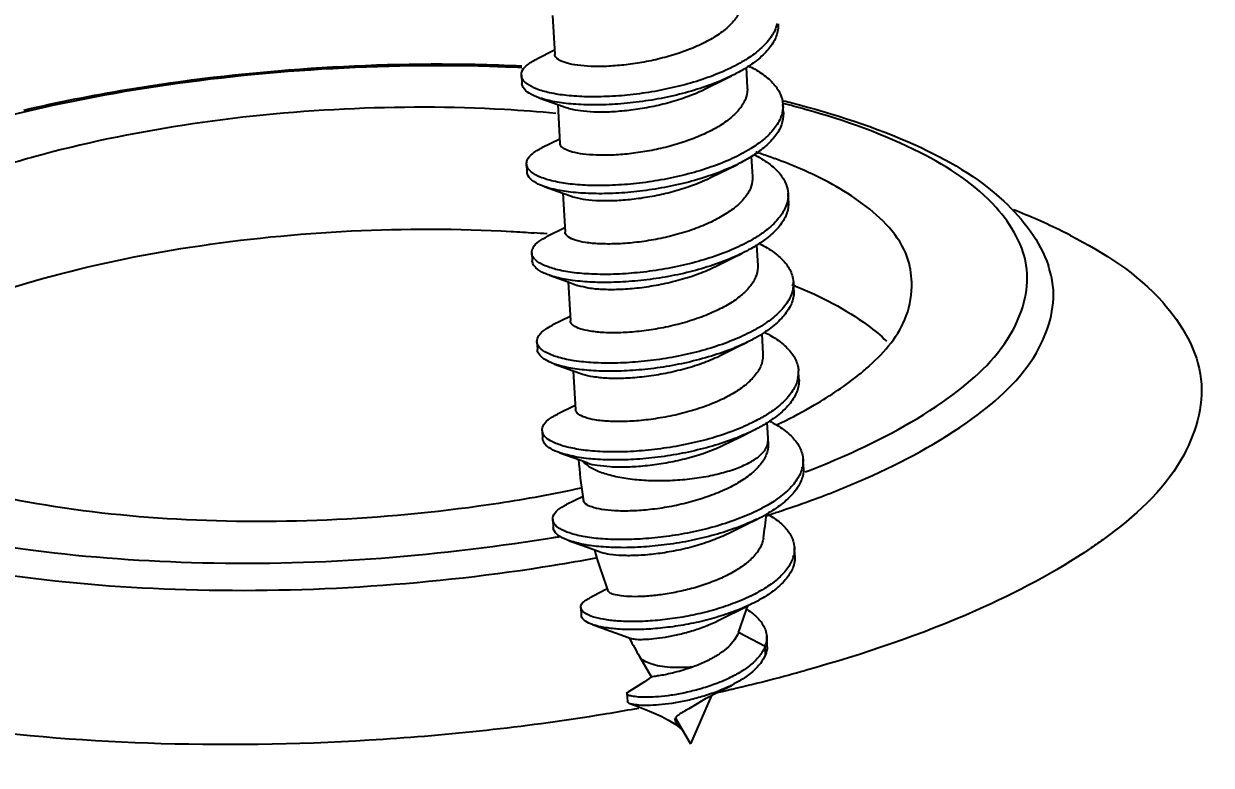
# Model space of a CAD drawing. Header units: millimetres. Extents: x -5407 to -45, y -6458 to 594.
# Drawn here: x -670.89 to -659.9, y -1793.94 to -1787.09 of the extents above; entities that cross this region are included whole.
import ezdxf

# ---------------------------------------------------------------- set-up
doc = ezdxf.new("R2010")
doc.units = ezdxf.units.MM
doc.layers.get('0').update_dxf_attribs({"linetype": 'CONTINUOUS'})
doc.layers.get('Defpoints').update_dxf_attribs({"linetype": 'CONTINUOUS'})
doc.layers.add('dim', color=3, linetype='CONTINUOUS', lineweight=9)
doc.styles.add('LongTou', font='romand.shx', dxfattribs={"width": 0.8, "bigfont": 'whgdtxt.shx'})
doc.dimstyles.new('YanXiu', dxfattribs={"dimtxt": 2.5, "dimasz": 2.2, "dimexe": 1, "dimexo": 0, "dimgap": 0.66, "dimtad": 0, "dimzin": 0, "dimdsep": 46, "dimtxsty": 'LongTou', "dimblk": 'CLOSEDBLANK', "dimcen": 0, "dimclrd": 256, "dimclre": 131, "dimclrt": 42, "dimadec": 0, "dimazin": 0, "dimtfac": 1, "dimtdec": 4, "dimtofl": 0, "dimtmove": 0, "dimatfit": 3, "dimldrblk": 'CLOSEDBLANK', "dimfxl": 0, "dimtolj": 1, "dimtzin": 0, "dimlwd": 0, "dimlwe": 0, "dimarcsym": 0})

# ---------------------------------------------------------------- blocks, each defined once
blk = doc.blocks.new('*U4')
at = {"color": 7}
for p, q in [((-12.203, -25.627), (-12.177, -26.078)), ((-12.18, -26.028), (-12.386, -26.129)), ((-9.964, -26.227), (-9.951, -26.462)), ((-12.563, -26.317), (-12.558, -26.41)), ((-10.48, -26.495), (-10.421, -26.466)), ((-12.36, -26.576), (-12.143, -26.653)), ((-12.143, -26.653), (-12.117, -27.104)), ((-12.143, -26.653), (-12.044, -26.688)), ((-9.533, -26.748), (-9.539, -26.654)), ((-12.12, -27.053), (-12.326, -27.155)), ((-9.904, -27.254), (-9.89, -27.488)), ((-12.503, -27.343), (-12.498, -27.436)), ((-10.42, -27.52), (-10.361, -27.492)), ((-12.299, -27.602), (-12.083, -27.678)), ((-12.083, -27.678), (-11.984, -27.714)), ((-12.083, -27.678), (-12.057, -28.13)), ((-9.473, -27.773), (-9.478, -27.68)), ((-12.059, -28.079), (-12.265, -28.181)), ((-9.844, -28.278), (-9.83, -28.514)), ((-12.443, -28.368), (-12.438, -28.462)), ((-10.36, -28.546), (-10.301, -28.518)), ((-12.239, -28.627), (-12.023, -28.704)), ((-12.023, -28.704), (-11.924, -28.74)), ((-12.023, -28.704), (-11.996, -29.155)), ((-9.413, -28.799), (-9.418, -28.706)), ((-11.999, -29.105), (-12.205, -29.206)), ((-9.784, -29.304), (-9.77, -29.54)), ((-12.383, -29.394), (-12.378, -29.487)), ((-12.179, -29.653), (-11.963, -29.73)), ((-10.3, -29.572), (-10.241, -29.544)), ((-11.963, -29.73), (-11.863, -29.766)), ((-11.963, -29.73), (-11.936, -30.181)), ((-9.353, -29.825), (-9.358, -29.731)), ((-11.939, -30.131), (-12.145, -30.232)), ((-9.724, -30.33), (-9.71, -30.571)), ((-12.323, -30.42), (-12.317, -30.513)), ((-12.119, -30.679), (-11.887, -30.761)), ((-9.301, -30.847), (-9.306, -30.754)), ((-11.887, -30.761), (-11.803, -30.791)), ((-11.85, -31.183), (-12.042, -31.278)), ((-12.201, -31.448), (-12.195, -31.541)), ((-12.009, -31.696), (-11.853, -31.751)), ((-10.206, -31.626), (-10.149, -31.599)), ((-11.853, -31.751), (-11.653, -31.823)), ((-9.4, -31.866), (-9.406, -31.773)), ((-11.875, -32.465), (-11.87, -32.559)), ((-10.188, -32.568), (-10.044, -32.496)), ((-10.044, -32.496), (-9.946, -32.448)), ((-10.286, -32.618), (-10.188, -32.568)), ((-11.419, -32.779), (-11.306, -32.821)), ((-11.312, -32.825), (-11.316, -32.818)), ((-10.053, -32.756), (-10.054, -32.76)), ((-9.745, -32.917), (-10.053, -32.756)), ((-9.72, -32.892), (-9.726, -32.799)), ((-9.74, -33.01), (-9.745, -32.917)), ((-11.197, -33.033), (-11.059, -33.27)), ((-11.342, -33.46), (-11.336, -33.554)), ((-10.364, -33.484), (-10.608, -34.043)), ((-10.525, -33.575), (-10.425, -33.516)), ((-10.781, -33.746), (-10.608, -34.043)), ((-10.704, -33.878), (-10.708, -33.875))]:
    blk.add_line(p, q, dxfattribs=at)
for points in [[(-10.421, -26.466), (-10.235, -26.374), (-10.133, -26.324)], [(-10.361, -27.492), (-10.177, -27.401), (-10.073, -27.35)], [(-10.301, -28.518), (-10.117, -28.426), (-10.013, -28.375)], [(-10.241, -29.544), (-10.057, -29.452), (-9.953, -29.401)], [(-10.181, -30.569), (-9.997, -30.478), (-9.893, -30.427)], [(-10.149, -31.599), (-9.98, -31.515), (-9.838, -31.445)], [(-11.57, -32.249), (-11.667, -32.301), (-11.777, -32.358)], [(-11.742, -32.663), (-11.581, -32.72), (-11.419, -32.779)], [(-11.059, -33.269), (-11.14, -33.326), (-11.242, -33.391), (-11.326, -33.441)], [(-10.425, -33.516), (-10.283, -33.441), (-10.135, -33.366)], [(-11.308, -33.576), (-11.223, -33.608), (-11.126, -33.646), (-11.034, -33.683), (-10.946, -33.723), (-10.86, -33.768)], [(-10.86, -33.768), (-10.775, -33.82), (-10.708, -33.875)]]:
    blk.add_lwpolyline(points, dxfattribs=at)
for centre, radius, start, end in [((-15.126, -38.348), 11.506, 105.4875, 108.4923), ((-12.11, -34.12), 7.275, 71.6371, 71.9192), ((-12.038, -33.906), 7.049, 70.3662, 71.6422), ((-11.966, -33.702), 6.832, 70.0317, 70.3611), ((-9.769, -35.208), 7.888, 64.0339, 68.47), ((-13.527, -43.516), 15.418, 85.2972, 85.874), ((-9.458, -34.554), 7.164, 63.077, 63.9769), ((-12.249, -28.292), 0.218, 223.7922, 225.7741), ((-11.444, -33.886), 5.527, 68.2108, 68.7021), ((-9.698, -29.751), 0.34, 348.2864, 3.2574), ((-10.628, -27.311), 3.155, 308.8177, 311.5514), ((-12.496, -24.251), 6.752, 295.2163, 295.7605), ((-6.54, -30.353), 5.377, 184.3123, 188.8847), ((-9.658, -30.77), 0.352, 346.1866, 347.6643), ((-6.548, -30.354), 5.369, 188.8852, 189.3986), ((-13.329, -19.962), 11.995, 288.3355, 290.2774), ((-10.701, -29.671), 1.973, 295.954, 299.5582), ((-15.049, -30.855), 5.346, 351.2678, 354.333), ((-13.807, -18.519), 13.516, 287.5669, 287.7331), ((-13.731, -18.757), 13.266, 287.7327, 288.0367), ((-13.634, -19.054), 12.953, 288.0367, 288.3553), ((-15.505, -11.905), 20.029, 279.5819, 279.7235), ((-6.597, -30.366), 5.318, 195.6377, 200.7454), ((-9.752, -31.785), 0.347, 343.1625, 346.7489), ((-6.62, -30.374), 5.294, 200.7493, 201.0361), ((-14.937, -30.884), 5.23, 339.0235, 342.1219), ((-14.957, -30.877), 5.252, 342.12, 342.5948), ((-6.719, -30.421), 5.184, 207.6258, 210.2534), ((-10.038, -32.805), 0.313, 339.0669, 344.4202), ((-9.978, -32.908), 0.258, 356.8955, 3.5007), ((-14.505, -14.422), 19.485, 284.3481, 285.5459), ((-14.746, -13.477), 20.461, 283.0509, 284.3469), ((-14.964, -12.538), 21.425, 282.489, 282.7444), ((-14.92, -12.733), 21.225, 282.7445, 282.9156), ((-14.888, -12.873), 21.081, 282.9156, 283.0565), ((-15.51, -9.808), 24.209, 280.0324, 280.241)]:
    blk.add_arc(centre, radius, start, end, dxfattribs=at)
for points, start_tangent, end_tangent in [([(-10.011, -25.437), (-10.025, -25.546), (-10.085, -25.661), (-10.189, -25.772), (-10.334, -25.877), (-10.511, -25.971)], (0.056843, -0.998383), (-0.908829, -0.417168)), ([(-9.606, -25.72), (-9.619, -25.764), (-9.692, -25.898), (-9.817, -26.027), (-9.969, -26.137)], (-0.212905, -0.977073), (-0.848284, -0.529542)), ([(-9.593, -25.722), (-9.597, -25.793), (-9.646, -25.929), (-9.749, -26.063), (-9.902, -26.19), (-9.963, -26.23)], (0.058101, -0.998311), (-0.847582, -0.530664)), ([(-10.511, -25.971), (-10.7, -26.047), (-10.904, -26.11), (-11.116, -26.159), (-11.327, -26.192), (-11.53, -26.211), (-11.716, -26.215), (-11.877, -26.205), (-12.008, -26.184), (-12.104, -26.152), (-12.161, -26.113), (-12.176, -26.078)], (-0.908829, -0.417168), (-0.109283, 0.994011)), ([(-12.557, -26.229), (-12.933, -26.215), (-15.001, -26.256), (-17.049, -26.49), (-18.908, -26.895)], (-0.998903, 0.04682), (-0.963395, -0.268086)), ([(-18.317, -26.719), (-17.122, -26.481), (-15.125, -26.245), (-13.099, -26.19), (-12.557, -26.208)], (0.973675, 0.227942), (0.998973, -0.045304)), ([(-12.562, -26.317), (-12.558, -26.279), (-12.506, -26.207), (-12.402, -26.137), (-12.386, -26.129)], (-0.052859, 0.998602), (0.898034, 0.439926)), ([(-9.969, -26.137), (-9.987, -26.148), (-10.197, -26.258), (-10.44, -26.355), (-10.706, -26.434), (-10.986, -26.496), (-11.269, -26.539), (-11.545, -26.561), (-11.805, -26.565), (-12.038, -26.55), (-12.236, -26.519), (-12.391, -26.473), (-12.5, -26.415), (-12.531, -26.388)], (-0.848284, -0.529542), (-0.678492, 0.734607)), ([(-9.935, -26.208), (-9.79, -26.292), (-9.655, -26.406)], (0.894632, -0.446803), (0.677982, -0.735079)), ([(-12.531, -26.388), (-12.556, -26.35), (-12.562, -26.317)], (-0.678492, 0.734607), (-0.052859, 0.998602)), ([(-10.133, -26.324), (-10.334, -26.411), (-10.595, -26.499), (-10.876, -26.569), (-11.164, -26.619), (-11.447, -26.649), (-11.718, -26.659), (-11.964, -26.65), (-12.176, -26.623), (-12.348, -26.58), (-12.36, -26.576)], (-0.898185, -0.439618), (-0.943137, 0.332405)), ([(-9.963, -26.23), (-10.099, -26.307), (-10.133, -26.324)], (-0.847582, -0.530664), (-0.898185, -0.439618)), ([(-12.36, -26.576), (-12.471, -26.524), (-12.542, -26.459), (-12.557, -26.41)], (-0.943137, 0.332405), (-0.085721, 0.996319)), ([(-12.044, -26.688), (-11.977, -26.708), (-11.846, -26.729), (-11.685, -26.739), (-11.499, -26.735), (-11.297, -26.716), (-11.086, -26.683), (-10.873, -26.634), (-10.669, -26.571), (-10.48, -26.495)], (0.940195, -0.340637), (0.908829, 0.417168)), ([(-9.951, -26.462), (-9.95, -26.48), (-9.972, -26.592), (-10.036, -26.701), (-10.14, -26.807), (-10.281, -26.907), (-10.451, -26.996)], (0.060806, -0.99815), (-0.908829, -0.417168)), ([(-9.655, -26.406), (-9.57, -26.531), (-9.539, -26.654)], (0.677982, -0.735079), (0.059926, -0.998203)), ([(-9.53, -26.611), (-9.436, -26.635), (-8.011, -27.121), (-6.985, -27.771), (-6.468, -28.519)], (0.971695, -0.236238), (0.323576, -0.946202)), ([(-12.164, -26.757), (-12.757, -26.713), (-14.61, -26.708), (-16.482, -26.896), (-18.198, -27.26)], (-0.995621, 0.09348), (-0.963395, -0.268086)), ([(-9.546, -26.746), (-9.561, -26.798), (-9.638, -26.931), (-9.766, -27.061), (-9.908, -27.163)], (-0.213178, -0.977013), (-0.848159, -0.529741)), ([(-9.533, -26.748), (-9.533, -26.756), (-9.556, -26.891), (-9.633, -27.025), (-9.76, -27.154), (-9.903, -27.256)], (0.059926, -0.998203), (-0.848159, -0.529741)), ([(-9.539, -26.654), (-9.538, -26.663), (-9.546, -26.746)], (0.059926, -0.998203), (-0.213178, -0.977013)), ([(-7.073, -27.844), (-7.947, -27.213), (-9.28, -26.711), (-9.535, -26.643)], (-0.664075, 0.747666), (-0.969681, 0.244375)), ([(-10.451, -26.996), (-10.64, -27.072), (-10.844, -27.136), (-11.055, -27.184), (-11.265, -27.218), (-11.467, -27.237), (-11.654, -27.241), (-11.815, -27.231), (-11.946, -27.21), (-12.042, -27.179), (-12.101, -27.139), (-12.116, -27.104)], (-0.908829, -0.417168), (-0.108787, 0.994065)), ([(-12.503, -27.343), (-12.494, -27.296), (-12.436, -27.224), (-12.326, -27.155)], (-0.036283, 0.999342), (0.897976, 0.440044)), ([(-9.908, -27.163), (-9.94, -27.182), (-10.154, -27.292), (-10.399, -27.387), (-10.668, -27.466), (-10.949, -27.526), (-11.233, -27.567), (-11.51, -27.588), (-11.768, -27.59), (-11.999, -27.573), (-12.194, -27.54), (-12.345, -27.493), (-12.448, -27.434), (-12.469, -27.415)], (-0.848159, -0.529741), (-0.68926, 0.724514)), ([(-9.903, -27.256), (-9.934, -27.275), (-10.073, -27.35)], (-0.848159, -0.529741), (-0.898309, -0.439364)), ([(-9.875, -27.233), (-9.703, -27.336), (-9.576, -27.453), (-9.5, -27.58), (-9.479, -27.68)], (0.894529, -0.447009), (0.061693, -0.998095)), ([(-9.336, -27.397), (-9.632, -27.28)], (-0.918915, 0.394455), (-0.939879, 0.341507)), ([(-12.469, -27.415), (-12.499, -27.367), (-12.503, -27.343)], (-0.68926, 0.724514), (-0.036283, 0.999342)), ([(-12.299, -27.602), (-12.34, -27.586), (-12.443, -27.527), (-12.493, -27.46), (-12.497, -27.436)], (-0.943317, 0.331892), (-0.036283, 0.999342)), ([(-10.073, -27.35), (-10.148, -27.385), (-10.394, -27.48), (-10.662, -27.559), (-10.944, -27.619), (-11.228, -27.66), (-11.504, -27.682), (-11.763, -27.683), (-11.993, -27.667), (-12.188, -27.634), (-12.299, -27.602)], (-0.898309, -0.439364), (-0.943317, 0.331892)), ([(-8.049, -28.708), (-8.101, -28.419), (-8.617, -27.802), (-9.336, -27.397)], (-0.027836, 0.999612), (-0.918915, 0.394455)), ([(-11.984, -27.714), (-11.915, -27.734), (-11.784, -27.755), (-11.623, -27.765), (-11.436, -27.761), (-11.234, -27.742), (-11.024, -27.708), (-10.813, -27.66), (-10.609, -27.596), (-10.42, -27.52)], (0.940454, -0.339921), (0.908829, 0.417168)), ([(-9.89, -27.488), (-9.89, -27.516), (-9.915, -27.626), (-9.981, -27.734), (-10.085, -27.837), (-10.224, -27.934), (-10.39, -28.022)], (0.061021, -0.998136), (-0.908829, -0.417168)), ([(-9.479, -27.68), (-9.478, -27.712), (-9.486, -27.77)], (0.061693, -0.998095), (-0.210597, -0.977573)), ([(-9.486, -27.77), (-9.511, -27.847), (-9.597, -27.98), (-9.733, -28.108), (-9.848, -28.188)], (-0.210597, -0.977573), (-0.847823, -0.530279)), ([(-9.473, -27.773), (-9.473, -27.805), (-9.505, -27.94), (-9.591, -28.074), (-9.728, -28.202), (-9.842, -28.281)], (0.061693, -0.998095), (-0.847823, -0.530279)), ([(-9.281, -30.9), (-8.825, -30.713), (-7.624, -30.044), (-6.906, -29.309), (-6.718, -28.559), (-7.073, -27.844)], (0.934557, 0.355813), (-0.664075, 0.747666)), ([(-18.102, -28.666), (-16.393, -28.303), (-14.528, -28.116), (-12.682, -28.121), (-12.417, -28.138)], (0.963395, 0.268086), (0.997406, -0.07198)), ([(-10.39, -28.022), (-10.592, -28.103), (-10.812, -28.169), (-11.036, -28.218), (-11.257, -28.25), (-11.47, -28.265), (-11.661, -28.264), (-11.82, -28.249), (-11.941, -28.221), (-12.022, -28.182), (-12.056, -28.136), (-12.056, -28.13)], (-0.908829, -0.417168), (-0.007458, 0.999972)), ([(-12.443, -28.368), (-12.428, -28.309), (-12.36, -28.237), (-12.265, -28.181)], (-0.031326, 0.999509), (0.897523, 0.440968)), ([(-9.848, -28.188), (-9.915, -28.228), (-10.135, -28.335), (-10.385, -28.428), (-10.657, -28.503), (-10.939, -28.56), (-11.223, -28.598), (-11.497, -28.616), (-11.751, -28.614), (-11.976, -28.595), (-12.163, -28.559), (-12.307, -28.509), (-12.401, -28.449)], (-0.847823, -0.530279), (-0.716422, 0.697667)), ([(-9.842, -28.281), (-9.909, -28.321), (-10.013, -28.375)], (-0.847823, -0.530279), (-0.898226, -0.439534)), ([(-9.816, -28.258), (-9.784, -28.275), (-9.617, -28.382), (-9.499, -28.501), (-9.432, -28.628), (-9.418, -28.706)], (0.894779, -0.446509), (0.059965, -0.9982)), ([(-6.215, -28.167), (-5.147, -28.94), (-4.705, -29.827), (-4.934, -30.758), (-5.821, -31.67), (-5.973, -31.777)], (0.891601, -0.452821), (-0.827006, -0.562192)), ([(-12.406, -28.443), (-12.442, -28.381), (-12.443, -28.368)], (-0.691859, 0.722033), (-0.031326, 0.999509)), ([(-10.013, -28.375), (-10.129, -28.428), (-10.38, -28.521), (-10.651, -28.597), (-10.934, -28.654), (-11.217, -28.691), (-11.491, -28.709), (-11.745, -28.707), (-11.97, -28.688), (-12.158, -28.652), (-12.239, -28.627)], (-0.898226, -0.439534), (-0.943069, 0.332598)), ([(-12.239, -28.627), (-12.302, -28.602), (-12.395, -28.542), (-12.436, -28.474), (-12.437, -28.462)], (-0.943069, 0.332598), (-0.031326, 0.999509)), ([(-11.924, -28.74), (-11.91, -28.744), (-11.789, -28.772), (-11.63, -28.788), (-11.439, -28.789), (-11.227, -28.774), (-11.006, -28.742), (-10.782, -28.693), (-10.562, -28.627), (-10.36, -28.546)], (0.945964, -0.324271), (0.908829, 0.417168)), ([(-9.83, -28.514), (-9.83, -28.539), (-9.854, -28.649), (-9.92, -28.758), (-10.025, -28.863), (-10.163, -28.96), (-10.33, -29.048)], (0.06107, -0.998134), (-0.908829, -0.417168)), ([(-9.172, -31.214), (-8.583, -30.976), (-7.347, -30.283), (-6.608, -29.523), (-6.416, -28.746), (-6.469, -28.52)], (0.937902, 0.346901), (-0.332337, 0.943161)), ([(-20.552, -29.793), (-19.526, -29.175), (-18.102, -28.666)], (0.778301, 0.627892), (0.963395, 0.268086)), ([(-9.425, -28.795), (-9.462, -28.896), (-9.557, -29.029), (-9.702, -29.156), (-9.787, -29.214)], (-0.207051, -0.97833), (-0.847603, -0.53063)), ([(-9.413, -28.799), (-9.414, -28.855), (-9.456, -28.99), (-9.552, -29.122), (-9.696, -29.249), (-9.782, -29.307)], (0.059965, -0.9982), (-0.847603, -0.53063)), ([(-9.418, -28.706), (-9.42, -28.762), (-9.425, -28.795)], (0.059965, -0.9982), (-0.207051, -0.97833)), ([(-9.392, -28.754), (-8.559, -29.206)], (0.928542, -0.371227), (0.80342, -0.595413)), ([(-8.536, -29.671), (-8.112, -29.098), (-8.049, -28.708)], (0.747462, 0.664304), (-0.027836, 0.999612)), ([(-22.402, -28.85), (-22.59, -29.601), (-22.235, -30.316), (-21.361, -30.946), (-20.029, -31.449), (-18.328, -31.789), (-16.376, -31.945), (-14.307, -31.904), (-12.259, -31.669), (-12.171, -31.655)], (-0.502392, -0.86464), (0.986048, 0.16646)), ([(-11.293, -33.647), (-11.621, -33.703), (-14.161, -33.991), (-16.729, -34.04), (-19.15, -33.846), (-21.259, -33.423), (-22.912, -32.799), (-23.997, -32.017), (-24.44, -31.13), (-24.21, -30.199), (-23.323, -29.287), (-23.061, -29.107)], (-0.984709, -0.174209), (0.837837, 0.54592)), ([(-10.33, -29.048), (-10.533, -29.129), (-10.754, -29.195), (-10.981, -29.244), (-11.201, -29.276), (-11.414, -29.291), (-11.606, -29.29), (-11.766, -29.273), (-11.886, -29.245), (-11.965, -29.205), (-11.996, -29.159), (-11.996, -29.155)], (-0.908829, -0.417168), (-0.022352, 0.99975)), ([(-12.383, -29.394), (-12.36, -29.322), (-12.282, -29.25), (-12.205, -29.207)], (-0.059352, 0.998237), (0.897393, 0.441233)), ([(-9.787, -29.214), (-9.891, -29.273), (-10.116, -29.378), (-10.371, -29.468), (-10.645, -29.541), (-10.929, -29.594), (-11.212, -29.628), (-11.483, -29.643), (-11.732, -29.638), (-11.951, -29.615), (-12.132, -29.577), (-12.267, -29.525), (-12.352, -29.463)], (-0.847603, -0.53063), (-0.646709, 0.762737)), ([(-8.559, -29.206), (-8.34, -29.389)], (0.80342, -0.595413), (0.720229, -0.693736)), ([(-9.782, -29.307), (-9.885, -29.367), (-9.953, -29.401)], (-0.847603, -0.53063), (-0.898172, -0.439644)), ([(-9.756, -29.284), (-9.691, -29.318), (-9.533, -29.428), (-9.423, -29.548), (-9.366, -29.677), (-9.358, -29.731)], (0.894841, -0.446384), (0.056984, -0.998375)), ([(-22.845, -29.481), (-22.867, -29.833), (-22.498, -30.572), (-21.594, -31.224), (-20.216, -31.744), (-18.458, -32.097), (-16.44, -32.259), (-14.299, -32.218), (-12.182, -31.977), (-11.701, -31.893)], (-0.218125, -0.975921), (0.982813, 0.184606)), ([(-12.352, -29.463), (-12.383, -29.394)], (-0.646709, 0.762737), (-0.059352, 0.998237)), ([(-12.179, -29.653), (-12.262, -29.618), (-12.346, -29.556), (-12.378, -29.487)], (-0.942801, 0.333355), (-0.059352, 0.998237)), ([(-9.953, -29.401), (-10.111, -29.472), (-10.366, -29.561), (-10.64, -29.634), (-10.924, -29.688), (-11.206, -29.722), (-11.477, -29.736), (-11.727, -29.731), (-11.946, -29.708), (-12.126, -29.67), (-12.179, -29.653)], (-0.898172, -0.439644), (-0.942801, 0.333355)), ([(-11.863, -29.766), (-11.855, -29.769), (-11.736, -29.797), (-11.576, -29.814), (-11.383, -29.815), (-11.171, -29.8), (-10.95, -29.768), (-10.724, -29.719), (-10.502, -29.653), (-10.3, -29.572)], (0.946803, -0.321814), (0.908829, 0.417168)), ([(-9.77, -29.54), (-9.77, -29.563), (-9.793, -29.672), (-9.858, -29.781), (-9.963, -29.888), (-10.103, -29.986), (-10.27, -30.074)], (0.06095, -0.998141), (-0.908829, -0.417168)), ([(-9.172, -30.126), (-8.65, -29.768)], (0.863576, 0.504219), (0.778316, 0.627873)), ([(-9.365, -29.82), (-9.415, -29.946), (-9.519, -30.077), (-9.672, -30.203), (-9.728, -30.24)], (-0.202969, -0.979185), (-0.847615, -0.530612)), ([(-9.353, -29.825), (-9.358, -29.904), (-9.409, -30.039), (-9.513, -30.171), (-9.666, -30.296), (-9.722, -30.333)], (0.056984, -0.998375), (-0.847615, -0.530612)), ([(-10.27, -30.074), (-10.474, -30.155), (-10.698, -30.222), (-10.929, -30.271), (-11.151, -30.303), (-11.363, -30.317), (-11.555, -30.315), (-11.713, -30.298), (-11.83, -30.269), (-11.906, -30.23), (-11.936, -30.184), (-11.936, -30.181)], (-0.908829, -0.417168), (-0.031321, 0.999509)), ([(-9.561, -30.332), (-9.172, -30.126)], (0.9006, 0.434649), (0.863576, 0.504219)), ([(-12.323, -30.42), (-12.323, -30.407), (-12.29, -30.335), (-12.203, -30.264), (-12.145, -30.232)], (-0.086127, 0.996284), (0.897757, 0.440491)), ([(-9.728, -30.24), (-9.868, -30.318), (-10.099, -30.421), (-10.358, -30.508), (-10.635, -30.577), (-10.919, -30.627), (-11.2, -30.658), (-11.468, -30.669), (-11.713, -30.661), (-11.926, -30.635), (-12.099, -30.594), (-12.226, -30.54), (-12.295, -30.485)], (-0.847615, -0.530612), (-0.622423, 0.782681)), ([(-9.722, -30.333), (-9.862, -30.412), (-9.893, -30.427)], (-0.847615, -0.530612), (-0.898195, -0.439597)), ([(-9.696, -30.311), (-9.607, -30.36), (-9.458, -30.471), (-9.357, -30.592), (-9.31, -30.722), (-9.306, -30.754)], (0.893048, -0.449962), (0.055398, -0.998464)), ([(-11.875, -31.088), (-12.827, -31.263), (-14.698, -31.451), (-16.552, -31.447), (-18.27, -31.249), (-19.676, -30.879), (-20.692, -30.358)], (-0.977256, -0.212061), (-0.803412, 0.595423)), ([(-12.295, -30.485), (-12.301, -30.477), (-12.323, -30.42)], (-0.622423, 0.782681), (-0.086127, 0.996284)), ([(-9.893, -30.427), (-10.094, -30.514), (-10.353, -30.601), (-10.629, -30.67), (-10.913, -30.721), (-11.195, -30.751), (-11.463, -30.762), (-11.708, -30.754), (-11.921, -30.728), (-12.093, -30.687), (-12.119, -30.679)], (-0.898195, -0.439597), (-0.942919, 0.333023)), ([(-12.119, -30.679), (-12.22, -30.634), (-12.296, -30.57), (-12.317, -30.513)], (-0.942919, 0.333023), (-0.086127, 0.996284)), ([(-9.71, -30.571), (-9.709, -30.582), (-9.731, -30.699), (-9.799, -30.814), (-9.91, -30.924), (-10.058, -31.027), (-10.238, -31.119), (-10.441, -31.197), (-10.659, -31.261), (-10.882, -31.308), (-11.1, -31.338), (-11.305, -31.351), (-11.486, -31.349), (-11.636, -31.333), (-11.749, -31.305), (-11.82, -31.268), (-11.845, -31.231)], (0.054534, -0.998512), (-0.18325, 0.983066)), ([(-11.819, -30.809), (-11.795, -30.827), (-11.675, -30.89), (-11.518, -30.94), (-11.33, -30.976), (-11.121, -30.996), (-10.899, -31), (-10.673, -30.986), (-10.452, -30.957), (-10.247, -30.912), (-10.066, -30.855), (-9.916, -30.786), (-9.804, -30.71), (-9.735, -30.629), (-9.713, -30.569)], (0.786937, -0.617034), (0.158978, 0.987282)), ([(-11.803, -30.791), (-11.799, -30.793), (-11.686, -30.821), (-11.537, -30.838), (-11.359, -30.842), (-11.159, -30.83), (-10.945, -30.803), (-10.727, -30.76), (-10.512, -30.702), (-10.31, -30.628), (-10.181, -30.569)], (0.941509, -0.336988), (0.893648, 0.448768)), ([(-9.713, -30.569), (-9.711, -30.548), (-9.712, -30.539)], (0.158978, 0.987282), (-0.064649, 0.997908)), ([(-9.306, -30.754), (-9.314, -30.846)], (0.055398, -0.998464), (-0.213639, -0.976913)), ([(-11.857, -30.775), (-11.819, -30.809)], (0.678523, -0.734579), (0.786937, -0.617034)), ([(-9.301, -30.847), (-9.31, -30.948), (-9.37, -31.081), (-9.481, -31.211), (-9.639, -31.333), (-9.728, -31.387)], (0.055398, -0.998464), (-0.869271, -0.494335)), ([(-9.316, -30.854), (-9.376, -30.988), (-9.487, -31.117), (-9.645, -31.24), (-9.719, -31.286)], (-0.23876, -0.971079), (-0.864403, -0.5028)), ([(-12.2, -31.448), (-12.199, -31.426), (-12.16, -31.358), (-12.07, -31.293), (-12.041, -31.278)], (-0.083545, 0.996504), (0.896605, 0.442832)), ([(-9.719, -31.286), (-9.844, -31.352), (-10.076, -31.451), (-10.334, -31.534), (-10.606, -31.599), (-10.884, -31.646), (-11.157, -31.673), (-11.414, -31.682), (-11.648, -31.672), (-11.848, -31.646), (-12.008, -31.605), (-12.122, -31.553), (-12.17, -31.514)], (-0.864403, -0.5028), (-0.669479, 0.742831)), ([(-9.727, -31.38), (-9.653, -31.425), (-9.525, -31.53), (-9.442, -31.643), (-9.407, -31.763), (-9.406, -31.773)], (0.873966, -0.485987), (0.056885, -0.998381)), ([(-12.17, -31.514), (-12.187, -31.492), (-12.2, -31.448)], (-0.669479, 0.742831), (-0.083545, 0.996504)), ([(-12.009, -31.696), (-12.117, -31.646), (-12.181, -31.585), (-12.195, -31.541)], (-0.943553, 0.331222), (-0.083545, 0.996504)), ([(-9.838, -31.445), (-10.071, -31.544), (-10.328, -31.627), (-10.601, -31.693), (-10.879, -31.739), (-11.151, -31.767), (-11.409, -31.775), (-11.642, -31.765), (-11.842, -31.739), (-12.002, -31.698), (-12.009, -31.696)], (-0.898632, -0.438703), (-0.943553, 0.331222)), ([(-11.653, -31.823), (-11.644, -31.826), (-11.542, -31.849), (-11.4, -31.862), (-11.227, -31.862), (-11.034, -31.847), (-10.828, -31.816), (-10.612, -31.769), (-10.4, -31.704), (-10.206, -31.626)], (0.95206, -0.305912), (0.908515, 0.417852)), ([(-9.764, -31.667), (-9.778, -31.722), (-9.837, -31.83), (-9.937, -31.935), (-10.07, -32.031), (-10.229, -32.116)], (-0.15253, -0.988299), (-0.906432, -0.422351)), ([(-9.406, -31.773), (-9.414, -31.864)], (0.056885, -0.998381), (-0.229125, -0.973397)), ([(-5.973, -31.777), (-7.304, -32.501), (-9.282, -33.195)], (-0.827006, -0.562192), (-0.963395, -0.268086)), ([(-9.42, -31.885), (-9.481, -32.007), (-9.586, -32.124), (-9.731, -32.234), (-9.911, -32.335), (-9.913, -32.336)], (-0.289577, -0.957155), (-0.900064, -0.435759)), ([(-9.4, -31.866), (-9.414, -31.979), (-9.475, -32.1), (-9.58, -32.218), (-9.726, -32.328), (-9.901, -32.426)], (0.056885, -0.998381), (-0.898494, -0.438985)), ([(-10.229, -32.116), (-10.405, -32.188), (-10.594, -32.248), (-10.786, -32.292), (-10.968, -32.322), (-11.136, -32.338), (-11.286, -32.341), (-11.408, -32.332), (-11.495, -32.315), (-11.547, -32.291), (-11.56, -32.274)], (-0.906432, -0.422351), (-0.401118, 0.916027)), ([(-11.874, -32.465), (-11.871, -32.439), (-11.829, -32.39), (-11.777, -32.358)], (-0.049123, 0.998793), (0.889653, 0.456638)), ([(-9.913, -32.336), (-10.117, -32.422), (-10.342, -32.496), (-10.578, -32.554), (-10.816, -32.595), (-11.046, -32.62), (-11.261, -32.629), (-11.452, -32.623), (-11.613, -32.603), (-11.739, -32.573), (-11.825, -32.533), (-11.869, -32.487), (-11.874, -32.465)], (-0.900064, -0.435759), (-0.049123, 0.998793)), ([(-9.901, -32.426), (-9.905, -32.428), (-10.112, -32.516), (-10.337, -32.589), (-10.573, -32.647), (-10.81, -32.688), (-11.041, -32.713), (-11.255, -32.722), (-11.447, -32.716), (-11.608, -32.697), (-11.734, -32.666), (-11.742, -32.663)], (-0.898494, -0.438985), (-0.943836, 0.330415)), ([(-9.958, -32.487), (-9.878, -32.544), (-9.792, -32.632), (-9.741, -32.725), (-9.726, -32.799)], (0.848824, -0.528675), (0.060525, -0.998167)), ([(-11.742, -32.663), (-11.82, -32.626), (-11.864, -32.581), (-11.869, -32.559)], (-0.943836, 0.330415), (-0.049123, 0.998793)), ([(-11.307, -32.823), (-11.29, -32.826), (-11.232, -32.833), (-11.145, -32.834), (-11.031, -32.826), (-10.898, -32.808), (-10.752, -32.779), (-10.594, -32.737), (-10.435, -32.683), (-10.286, -32.618)], (0.96391, -0.266228), (0.896417, 0.443211)), ([(-10.054, -32.76), (-10.098, -32.839), (-10.169, -32.92), (-10.263, -32.995), (-10.37, -33.06)], (-0.358901, -0.933376), (-0.880494, -0.474056)), ([(-9.726, -32.799), (-9.725, -32.82), (-9.736, -32.889)], (0.060525, -0.998167), (-0.268197, -0.963364)), ([(-9.745, -32.917), (-9.781, -32.987)], (-0.356953, -0.934122), (-0.540233, -0.841515)), ([(-9.72, -32.922), (-9.74, -33.01)], (-0.054092, -0.998536), (-0.356953, -0.934122)), ([(-10.576, -33.152), (-10.71, -33.161), (-10.842, -33.159), (-10.962, -33.144), (-11.065, -33.118), (-11.143, -33.083), (-11.192, -33.041), (-11.197, -33.033)], (-0.993422, -0.114509), (-0.489801, 0.871834)), ([(-10.37, -33.06), (-10.437, -33.094), (-10.507, -33.125), (-10.576, -33.152)], (-0.880494, -0.474056), (-0.938537, -0.345178)), ([(-9.781, -32.987), (-9.804, -33.019), (-9.897, -33.116), (-10.02, -33.206), (-10.167, -33.286), (-10.302, -33.344)], (-0.540233, -0.841515), (-0.933249, -0.359231)), ([(-9.74, -33.01), (-9.798, -33.112), (-9.892, -33.21), (-10.015, -33.299), (-10.135, -33.366)], (-0.356953, -0.934122), (-0.895229, -0.445607)), ([(-10.576, -33.152), (-10.688, -33.189), (-10.792, -33.218), (-10.883, -33.239), (-10.959, -33.253), (-11.015, -33.262), (-11.048, -33.267), (-11.058, -33.269)], (-0.938537, -0.345178), (-0.831744, -0.555159)), ([(-10.302, -33.344), (-10.328, -33.354), (-10.498, -33.409), (-10.668, -33.451), (-10.831, -33.481), (-10.979, -33.498), (-11.107, -33.504), (-11.21, -33.501), (-11.285, -33.491), (-11.329, -33.476), (-11.341, -33.46)], (-0.933249, -0.359231), (-0.203892, 0.978993)), ([(-10.135, -33.366), (-10.161, -33.379), (-10.323, -33.447), (-10.493, -33.502), (-10.662, -33.545), (-10.825, -33.574), (-10.974, -33.591), (-11.102, -33.598), (-11.205, -33.595), (-11.28, -33.584), (-11.308, -33.578)], (-0.895229, -0.445607), (-0.930878, 0.36533)), ([(-11.341, -33.46), (-11.342, -33.458), (-11.326, -33.441)], (-0.203892, 0.978993), (0.862823, 0.505506)), ([(-11.308, -33.578), (-11.324, -33.569), (-11.336, -33.553)], (-0.930878, 0.36533), (-0.203892, 0.978993)), ([(-10.525, -33.575), (-10.531, -33.579), (-10.608, -33.626), (-10.676, -33.664), (-10.73, -33.697), (-10.767, -33.724)], (-0.840405, -0.541959), (-0.729224, -0.684275)), ([(-10.785, -33.75), (-10.787, -33.765)], (-0.314316, -0.949318), (0.04397, -0.999033)), ([(-10.787, -33.765), (-10.785, -33.774), (-10.771, -33.801), (-10.745, -33.831), (-10.712, -33.865)], (0.04397, -0.999033), (0.687457, -0.726225)), ([(-10.767, -33.724), (-10.785, -33.75)], (-0.729224, -0.684275), (-0.314316, -0.949318))]:
    blk.add_spline(points, degree=3, dxfattribs=dict(at, start_tangent=start_tangent, end_tangent=end_tangent))
blk = doc.blocks.new('u60')
at = {"xscale": 0.7999999999999545, "yscale": 0.7999999999999545, "zscale": 0.7999999999999545}
blk.add_blockref('*U4', (186.4791, 289.9514), dxfattribs=at)
blk = doc.blocks.new('_ClosedBlank')
at = {"color": 0, "linetype": 'ByBlock', "lineweight": -2}
for p, q in [((-1, 0.1667), (0, 0)), ((-1, 0.1667), (-1, -0.1667)), ((0, 0), (-1, -0.1667))]:
    blk.add_line(p, q, dxfattribs=at)
blk = doc.blocks.new('*D34')
at = {"layer": 'Defpoints', "color": 0}
for p in [(-2243.063, -1942.958), (-2253.817, -1963.758), (-2243.063, -1963.758)]:
    blk.add_point(p, dxfattribs=at)
at = {"layer": 'dim', "lineweight": 5}
for p, q in [((-2253.817, -1937.358), (-2253.817, -1931.758)), ((-2253.817, -1969.358), (-2253.817, -1974.958))]:
    blk.add_line(p, q, dxfattribs=at)
at = {"layer": 'dim', "color": 131, "lineweight": 5}
for p, q in [((-2243.063, -1942.958), (-2255.216, -1942.958)), ((-2243.063, -1963.758), (-2255.216, -1963.758))]:
    blk.add_line(p, q, dxfattribs=at)
at = {"layer": 'dim', "lineweight": 5, "xscale": 5.600000000000001, "yscale": 5.600000000000001, "zscale": 5.600000000000001}
for p, rotation in [((-2253.817, -1942.958), 270), ((-2253.817, -1963.758), 90)]:
    blk.add_blockref('_ClosedBlank', p, dxfattribs=dict(at, rotation=rotation))
at = {"layer": 'dim', "color": 8, "insert": (-2253.817, -1953.358), "char_height": 7, "attachment_point": 5, "rotation": 90, "style": 'LongTou'}
blk.add_mtext('2.60', dxfattribs=at)
blk = doc.blocks.new('*D33')
at = {"layer": 'Defpoints', "color": 0}
for p in [(-2225.462, -1937.209), (-2246.262, -1946.158), (-2225.462, -1946.158)]:
    blk.add_point(p, dxfattribs=at)
at = {"layer": 'dim', "color": 131, "lineweight": 5}
for p, q in [((-2246.262, -1946.158), (-2246.262, -1935.81)), ((-2225.462, -1946.158), (-2225.462, -1935.81))]:
    blk.add_line(p, q, dxfattribs=at)
at = {"layer": 'dim', "lineweight": 5}
for p, q in [((-2251.862, -1937.209), (-2257.462, -1937.209)), ((-2219.862, -1937.209), (-2214.262, -1937.209))]:
    blk.add_line(p, q, dxfattribs=at)
at = {"layer": 'dim', "lineweight": 5, "xscale": 5.600000000000001, "yscale": 5.600000000000001, "zscale": 5.600000000000001}
blk.add_blockref('_ClosedBlank', (-2246.262, -1937.209), dxfattribs=at)
at = {"layer": 'dim', "lineweight": 5, "xscale": 5.600000000000001, "yscale": 5.600000000000001, "zscale": 5.600000000000001, "rotation": 180}
blk.add_blockref('_ClosedBlank', (-2225.462, -1937.209), dxfattribs=at)
at = {"layer": 'dim', "color": 8, "insert": (-2235.862, -1937.209), "char_height": 7, "attachment_point": 5, "style": 'LongTou'}
blk.add_mtext('2.60', dxfattribs=at)
blk = doc.blocks.new('*D32')
at = {"layer": 'Defpoints', "color": 0}
for p in [(-2146.665, -1767.603), (-2141.756, -1788.48), (-2274.658, -1819.728)]:
    blk.add_point(p, dxfattribs=at)
at = {"layer": 'dim', "color": 131, "lineweight": 5}
for p, q in [((-2141.756, -1788.48), (-2146.985, -1766.241)), ((-2274.658, -1819.728), (-2279.887, -1797.488))]:
    blk.add_line(p, q, dxfattribs=at)
at = {"layer": 'dim', "lineweight": 5}
for p, q in [((-2152.116, -1768.884), (-2198.514, -1779.793)), ((-2274.115, -1797.568), (-2227.717, -1786.659))]:
    blk.add_line(p, q, dxfattribs=at)
at = {"layer": 'dim', "lineweight": 5, "xscale": 5.600000000000001, "yscale": 5.600000000000001, "zscale": 5.600000000000001}
for p, rotation in [((-2146.665, -1767.603), 13.23079457676443), ((-2279.566, -1798.85), 193.2307945767645)]:
    blk.add_blockref('_ClosedBlank', p, dxfattribs=dict(at, rotation=rotation))
at = {"layer": 'dim', "color": 42, "insert": (-2213.116, -1783.226), "char_height": 7, "attachment_point": 5, "rotation": 13.2308, "style": 'LongTou'}
blk.add_mtext('136.53', dxfattribs=at)
blk = doc.blocks.new('*D28')
at = {"layer": 'Defpoints', "color": 0}
for p in [(-2107.42, -1781.973), (-2085.97, -1816.874), (-2114.121, -1822.164), (-2118.53, -1872.61), (-2116.53, -1872.61)]:
    blk.add_point(p, dxfattribs=at)
at = {"layer": 'dim', "color": 131, "lineweight": 5}
blk.add_line((-2118.53, -1872.61), (-2133.36, -1872.61), dxfattribs=at)
at = {"layer": 'dim', "lineweight": 5}
for start, end in [(125.57348, 140.3046), (161.26959, 176.00071)]:
    blk.add_arc((-2051.716, -1872.61), 80.245, start, end, dxfattribs=at)
at = {"layer": 'dim', "lineweight": 5, "xscale": 5.600000000000001, "yscale": 5.600000000000001, "zscale": 5.600000000000001}
for p, rotation in [((-2093.732, -1804.245), 33.57383778866237), ((-2131.96, -1872.61), 268.0003529616)]:
    blk.add_blockref('_ClosedBlank', p, dxfattribs=dict(at, rotation=rotation))
at = {"layer": 'dim', "color": 42, "insert": (-2121.754, -1833.446), "char_height": 7, "attachment_point": 5, "rotation": 60.7871, "style": 'LongTou'}
blk.add_mtext('58.43°', dxfattribs=at)
blk = doc.blocks.new('*D23')
at = {"layer": 'Defpoints', "color": 0}
for p in [(-2209.28, -1809.184), (-2251.401, -1819.088), (-2188.091, -1850.17), (-2228.473, -1872.61), (-2200.507, -1872.61)]:
    blk.add_point(p, dxfattribs=at)
at = {"layer": 'dim', "color": 131, "lineweight": 5}
for p, q in [((-2209.28, -1809.184), (-2193.611, -1805.5)), ((-2200.507, -1872.61), (-2185.828, -1872.61))]:
    blk.add_line(p, q, dxfattribs=at)
at = {"layer": 'dim', "lineweight": 5}
for start, end in [(9.40441, 12.13126), (1.09953, 3.82638)]:
    blk.add_arc((-2479.044, -1872.61), 291.817, start, end, dxfattribs=at)
at = {"layer": 'dim', "lineweight": 5, "xscale": 5.600000000000001, "yscale": 5.600000000000001, "zscale": 5.600000000000001}
for p, rotation in [((-2194.973, -1805.821), 102.6810294799974), ((-2187.227, -1872.61), 270.549765096824)]:
    blk.add_blockref('_ClosedBlank', p, dxfattribs=dict(at, rotation=rotation))
at = {"layer": 'dim', "color": 42, "insert": (-2189.17, -1838.991), "char_height": 7, "attachment_point": 5, "rotation": 276.6154, "style": 'LongTou'}
blk.add_mtext('13.23°', dxfattribs=at)
blk = doc.blocks.new('*D22')
at = {"layer": 'Defpoints', "color": 0}
for p in [(-2167.884, -1799.452), (-2174.874, -1801.095), (-2166.74, -1804.319)]:
    blk.add_point(p, dxfattribs=at)
at = {"layer": 'dim', "lineweight": 5}
for p, q in [((-2176.155, -1795.644), (-2177.437, -1790.192)), ((-2172.447, -1811.414), (-2171.061, -1817.311))]:
    blk.add_line(p, q, dxfattribs=at)
at = {"layer": 'dim', "color": 131, "lineweight": 5}
for p, q in [((-2167.884, -1799.452), (-2176.236, -1801.415)), ((-2166.74, -1804.319), (-2175.091, -1806.283))]:
    blk.add_line(p, q, dxfattribs=at)
at = {"layer": 'dim', "lineweight": 5, "xscale": 5.600000000000001, "yscale": 5.600000000000001, "zscale": 5.600000000000001}
for p, rotation in [((-2174.874, -1801.095), 283.2307945766991), ((-2173.729, -1805.962), 103.230794576699)]:
    blk.add_blockref('_ClosedBlank', p, dxfattribs=dict(at, rotation=rotation))
at = {"layer": 'dim', "color": 42, "insert": (-2168.757, -1827.109), "char_height": 7, "attachment_point": 5, "rotation": 283.2308, "style": 'LongTou'}
blk.add_mtext('5.00', dxfattribs=at)
blk = doc.blocks.new('*D21')
at = {"layer": 'Defpoints', "color": 0}
for p in [(-2243.171, -1865.91), (-2234.09, -1865.91), (-2234.207, -1872.61)]:
    blk.add_point(p, dxfattribs=at)
at = {"layer": 'dim', "lineweight": 5}
for p, q in [((-2243.171, -1860.31), (-2243.171, -1854.71)), ((-2243.171, -1878.21), (-2243.171, -1883.81))]:
    blk.add_line(p, q, dxfattribs=at)
at = {"layer": 'dim', "color": 131, "lineweight": 5}
for p, q in [((-2234.09, -1865.91), (-2244.57, -1865.91)), ((-2234.207, -1872.61), (-2244.57, -1872.61))]:
    blk.add_line(p, q, dxfattribs=at)
at = {"layer": 'dim', "lineweight": 5, "xscale": 5.600000000000001, "yscale": 5.600000000000001, "zscale": 5.600000000000001}
for p, rotation in [((-2243.171, -1865.91), 270), ((-2243.171, -1872.61), 90)]:
    blk.add_blockref('_ClosedBlank', p, dxfattribs=dict(at, rotation=rotation))
at = {"layer": 'dim', "color": 42, "insert": (-2243.171, -1844.777), "char_height": 7, "attachment_point": 5, "rotation": 90, "style": 'LongTou'}
blk.add_mtext('6.70', dxfattribs=at)
blk = doc.blocks.new('*D20')
at = {"layer": 'Defpoints', "color": 0}
for p in [(-2109.838, -1778.949), (-2050.136, -1778.949), (-2085.939, -1875.41)]:
    blk.add_point(p, dxfattribs=at)
at = {"layer": 'dim', "color": 131, "lineweight": 5}
for p, q in [((-2109.838, -1778.949), (-2048.737, -1778.949)), ((-2085.939, -1875.41), (-2048.737, -1875.41))]:
    blk.add_line(p, q, dxfattribs=at)
at = {"layer": 'dim', "lineweight": 5}
for p, q in [((-2050.136, -1784.549), (-2050.136, -1814.447)), ((-2050.136, -1869.81), (-2050.136, -1839.912))]:
    blk.add_line(p, q, dxfattribs=at)
at = {"layer": 'dim', "lineweight": 5, "xscale": 5.600000000000001, "yscale": 5.600000000000001, "zscale": 5.600000000000001}
for p, rotation in [((-2050.136, -1778.949), 90), ((-2050.136, -1875.41), 270)]:
    blk.add_blockref('_ClosedBlank', p, dxfattribs=dict(at, rotation=rotation))
at = {"layer": 'dim', "color": 42, "insert": (-2050.136, -1827.179), "char_height": 7, "attachment_point": 5, "rotation": 90, "style": 'LongTou'}
blk.add_mtext('96.46', dxfattribs=at)
blk = doc.blocks.new('*D19')
at = {"layer": 'Defpoints', "color": 0}
for p in [(-2079.909, -1834.41), (-2059.936, -1834.41), (-2085.939, -1875.41)]:
    blk.add_point(p, dxfattribs=at)
at = {"layer": 'dim', "color": 131, "lineweight": 5}
for p, q in [((-2079.909, -1834.41), (-2058.537, -1834.41)), ((-2085.939, -1875.41), (-2058.537, -1875.41))]:
    blk.add_line(p, q, dxfattribs=at)
at = {"layer": 'dim', "lineweight": 5}
for p, q in [((-2059.936, -1840.01), (-2059.936, -1842.177)), ((-2059.936, -1869.81), (-2059.936, -1867.643))]:
    blk.add_line(p, q, dxfattribs=at)
at = {"layer": 'dim', "lineweight": 5, "xscale": 5.600000000000001, "yscale": 5.600000000000001, "zscale": 5.600000000000001}
for p, rotation in [((-2059.936, -1834.41), 90), ((-2059.936, -1875.41), 270)]:
    blk.add_blockref('_ClosedBlank', p, dxfattribs=dict(at, rotation=rotation))
at = {"layer": 'dim', "color": 42, "insert": (-2059.936, -1854.91), "char_height": 7, "attachment_point": 5, "rotation": 90, "style": 'LongTou'}
blk.add_mtext('41.00', dxfattribs=at)
blk = doc.blocks.new('*D18')
at = {"layer": 'Defpoints', "color": 0}
for p in [(-2079.968, -1864.91), (-2069.736, -1864.91), (-2085.939, -1875.41)]:
    blk.add_point(p, dxfattribs=at)
at = {"layer": 'dim', "lineweight": 5}
for p, q in [((-2069.736, -1859.31), (-2069.736, -1853.71)), ((-2069.736, -1881.01), (-2069.736, -1886.61))]:
    blk.add_line(p, q, dxfattribs=at)
at = {"layer": 'dim', "color": 131, "lineweight": 5}
for p, q in [((-2079.968, -1864.91), (-2068.337, -1864.91)), ((-2085.939, -1875.41), (-2068.337, -1875.41))]:
    blk.add_line(p, q, dxfattribs=at)
at = {"layer": 'dim', "lineweight": 5, "xscale": 5.600000000000001, "yscale": 5.600000000000001, "zscale": 5.600000000000001}
for p, rotation in [((-2069.736, -1864.91), 270), ((-2069.736, -1875.41), 90)]:
    blk.add_blockref('_ClosedBlank', p, dxfattribs=dict(at, rotation=rotation))
at = {"layer": 'dim', "color": 42, "insert": (-2069.736, -1844.044), "char_height": 7, "attachment_point": 5, "rotation": 90, "style": 'LongTou'}
blk.add_mtext('10.5', dxfattribs=at)
blk = doc.blocks.new('*D17')
at = {"layer": 'Defpoints', "color": 0}
for p in [(-2150.622, -1790.565), (-2158.291, -1792.368), (-2157.833, -1794.315)]:
    blk.add_point(p, dxfattribs=at)
at = {"layer": 'dim', "lineweight": 5}
for p, q in [((-2151.903, -1785.114), (-2153.185, -1779.662)), ((-2148.882, -1797.963), (-2147.601, -1803.414))]:
    blk.add_line(p, q, dxfattribs=at)
at = {"layer": 'dim', "color": 131, "lineweight": 5}
for p, q in [((-2158.291, -1792.368), (-2149.26, -1790.245)), ((-2157.833, -1794.315), (-2148.802, -1792.192))]:
    blk.add_line(p, q, dxfattribs=at)
at = {"layer": 'dim', "lineweight": 5, "xscale": 5.600000000000001, "yscale": 5.600000000000001, "zscale": 5.600000000000001}
for p, rotation in [((-2150.622, -1790.565), 283.230794577569), ((-2150.164, -1792.512), 103.230794577569)]:
    blk.add_blockref('_ClosedBlank', p, dxfattribs=dict(at, rotation=rotation))
at = {"layer": 'dim', "color": 42, "insert": (-2145.297, -1813.213), "char_height": 7, "attachment_point": 5, "rotation": 283.2308, "style": 'LongTou'}
blk.add_mtext('2.00', dxfattribs=at)
blk = doc.blocks.new('*D16')
at = {"layer": 'Defpoints', "color": 0}
for p in [(-2157.833, -1794.315), (-2261.089, -1805.606), (-2258.196, -1817.912)]:
    blk.add_point(p, dxfattribs=at)
at = {"layer": 'dim', "color": 131, "lineweight": 5}
for p, q in [((-2157.833, -1794.315), (-2161.047, -1780.647)), ((-2258.196, -1817.912), (-2261.41, -1804.244))]:
    blk.add_line(p, q, dxfattribs=at)
at = {"layer": 'dim', "lineweight": 5}
for p, q in [((-2166.178, -1783.291), (-2196.307, -1790.375)), ((-2255.638, -1804.325), (-2225.509, -1797.241))]:
    blk.add_line(p, q, dxfattribs=at)
at = {"layer": 'dim', "lineweight": 5, "xscale": 5.600000000000001, "yscale": 5.600000000000001, "zscale": 5.600000000000001}
for p, rotation in [((-2160.727, -1782.009), 13.23079457756161), ((-2261.089, -1805.606), 193.2307945775617)]:
    blk.add_blockref('_ClosedBlank', p, dxfattribs=dict(at, rotation=rotation))
at = {"layer": 'dim', "color": 42, "insert": (-2210.908, -1793.808), "char_height": 7, "attachment_point": 5, "rotation": 13.2308, "style": 'LongTou'}
blk.add_mtext('103.10', dxfattribs=at)

msp = doc.modelspace()

# ---------------------------------------------------------------- block references
msp.add_blockref('u60', (-842.715, -2056.462))

# ---------------------------------------------------------------- dimensions: what is measured, and where the dimension line sits
at = {"layer": 'dim'}
for base, p1, p2, picture, middle in [((-5401.712, -6458.244), (-5273.719, -6406.119), (-5406.621, -6437.367), '*D32', (-326.021, 273.235)), ((-2146.665, -1767.603), (-2274.658, -1819.728), (-2141.756, -1788.48), '*D32', (-326.021, 273.235)), ((-5287.287, -6420.241), (-5390.543, -6431.532), (-5290.181, -6407.935), '*D16', (-323.814, 262.654)), ((-2261.089, -1805.606), (-2157.833, -1794.315), (-2258.196, -1817.912), '*D16', (-323.814, 262.654))]:
    dim = msp.add_linear_dim(base=base, p1=p1, p2=p2, dimstyle='YanXiu', override={"dimtxt": 7, "dimasz": 5.6, "dimexe": 1.3993, "dimgap": 1.3993}, dxfattribs=at)
    dim.commit()
    dim.dimension.update_dxf_attribs({"geometry": picture, "text_midpoint": middle, "dimtype": 160, "insert": (1887.094, 2056.462)})
for base, p1, p2, override, picture, middle in [((-163.042, 277.513), (-198.845, 181.052), (-222.744, 277.513), {"dimtxt": 7, "dimasz": 5.6, "dimexe": 1.3993, "dimgap": 1.3993}, '*D20', (-163.042, 229.282)), ((-172.842, 222.052), (-198.845, 181.052), (-192.815, 222.052), {"dimtxt": 7, "dimasz": 5.6, "dimexe": 1.3993, "dimgap": 1.3993}, '*D19', (-172.842, 201.552)), ((-182.642, 191.552), (-198.845, 181.052), (-192.874, 191.552), {"dimtxt": 7, "dimasz": 5.6, "dimexe": 1.3993, "dimgap": 1.3993}, '*D18', (-182.642, 212.418)), ((-356.077, 190.552), (-347.113, 183.852), (-346.996, 190.552), {"dimtxt": 7, "dimasz": 5.6, "dimexe": 1.3993, "dimgap": 1.3993}, '*D21', (-356.077, 211.684)), ((-366.723, 92.703), (-355.968, 113.503), (-355.968, 92.703), {"dimtxt": 7, "dimasz": 5.6, "dimexe": 1.3993, "dimgap": 1.3993, "dimlfac": 0.125, "dimclrt": 8}, '*D34', (-366.723, 103.103))]:
    dim = msp.add_linear_dim(base=base, p1=p1, p2=p2, angle=90, dimstyle='YanXiu', override=override, dxfattribs=at)
    dim.commit()
    dim.dimension.update_dxf_attribs({"geometry": picture, "text_midpoint": middle, "dimtype": 160})
for base, p1, p2, override, picture, middle in [((-263.528, 265.897), (-270.739, 262.147), (-271.197, 264.094), {"dimtxt": 7, "dimasz": 5.6, "dimexe": 1.3993, "dimgap": 1.3993}, '*D17', (-258.203, 243.248)), ((-287.779, 255.367), (-279.646, 252.143), (-280.79, 257.01), {"dimtxt": 7, "dimasz": 5.6, "dimexe": 1.3993, "dimgap": 1.3993}, '*D22', (-281.663, 229.352)), ((-198.876, 239.587), (-231.436, 183.852), (-229.436, 183.852), {"dimtxt": 7, "dimasz": 5.6, "dimexe": 1.3993, "dimgap": 1.3993}, '*D28', (-234.66, 223.016)), ((-364.306, 237.374), (-313.413, 183.852), (-341.379, 183.852), {"dimtxt": 7, "dimasz": 5.6, "dimexe": 1.3993, "dimgap": 1.3993}, '*D23', (-302.076, 217.47)), ((-338.368, 119.253), (-359.168, 110.304), (-338.368, 110.304), {"dimtxt": 7, "dimasz": 5.6, "dimexe": 1.3993, "dimgap": 1.3993, "dimlfac": 0.125, "dimclrt": 8}, '*D33', (-348.768, 119.253))]:
    dim = msp.add_linear_dim(base=base, p1=p1, p2=p2, dimstyle='YanXiu', override=override, dxfattribs=at)
    dim.commit()
    dim.dimension.update_dxf_attribs({"geometry": picture, "text_midpoint": middle, "dimtype": 160})

doc.saveas('drawing.dxf')
